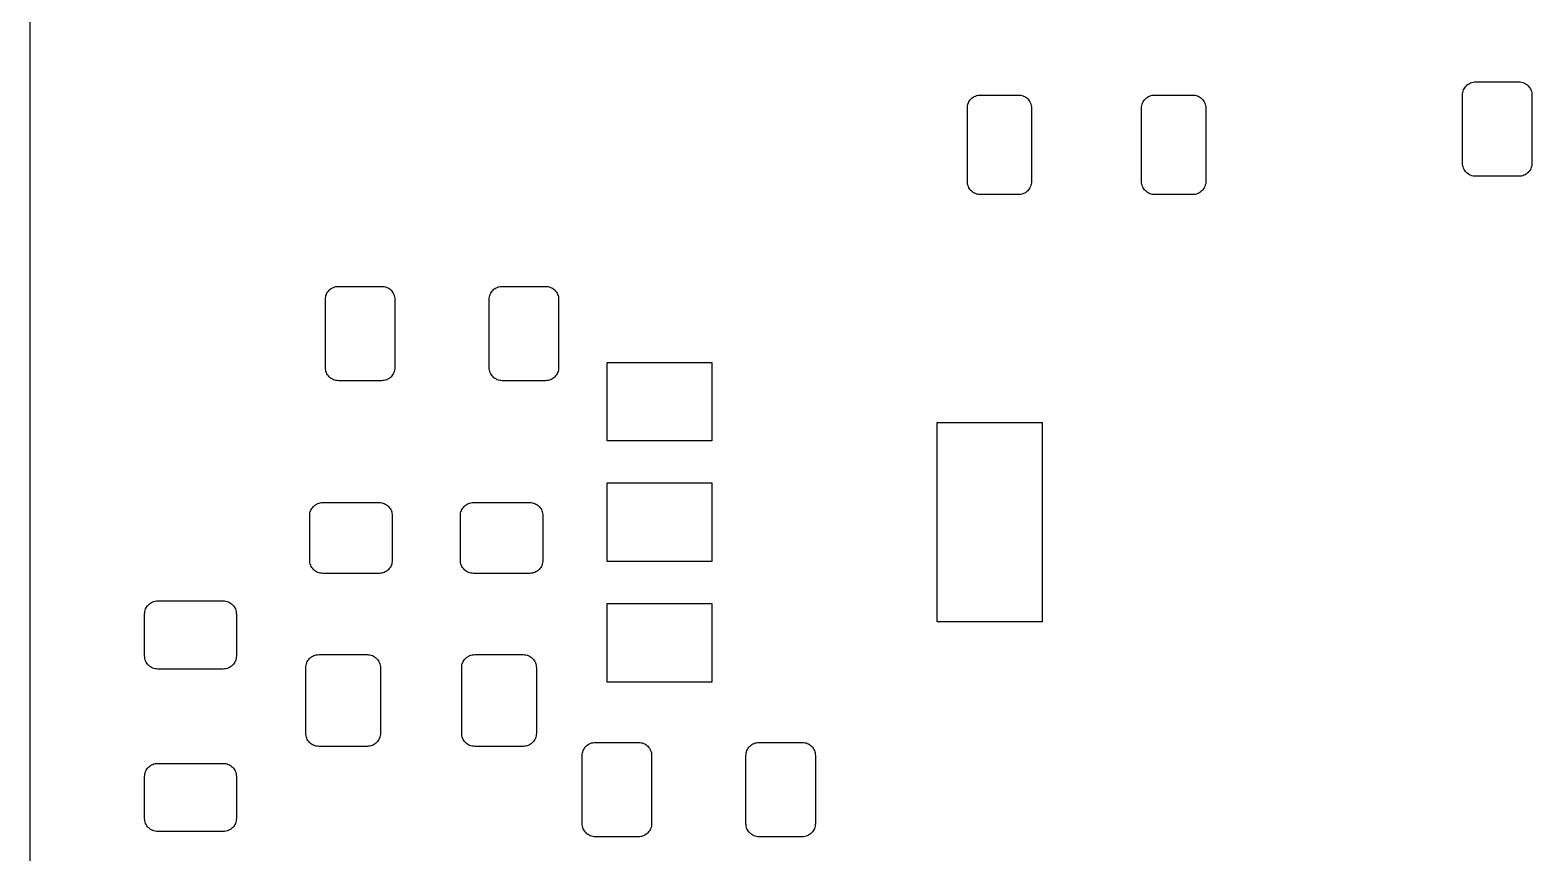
# Model space of a CAD drawing. Extents: x 0 to 61, y 0 to 68.6.
# Drawn here: x 0.02 to 28.69, y 15.18 to 30.87 of the extents above; entities that cross this region are included whole.
import ezdxf

# ---------------------------------------------------------------- set-up
doc = ezdxf.new("R2010")
doc.units = 0
doc.layers.add('Layer_1', color=7, linetype='CONTINUOUS')

msp = doc.modelspace()

# ---------------------------------------------------------------- linework, layer by layer
at = {"layer": 'Layer_1', "color": 7}
msp.add_line((0.02496, 3.125776), (0.02496, 65.505666), dxfattribs=at)
at = {"layer": 'Layer_1', "color": 1}
for p, q in [((27.418874, 29.793503), (27.435384, 29.811537)), ((27.435384, 29.811537), (27.453418, 29.828047)), ((27.453418, 29.828047), (27.47323, 29.842779)), ((27.47323, 29.842779), (27.494312, 29.855225)), ((27.494312, 29.855225), (27.51641, 29.865893)), ((27.51641, 29.865893), (27.539524, 29.874021)), ((27.539524, 29.874021), (27.5634, 29.880117)), ((27.5634, 29.880117), (27.58753, 29.883673)), ((27.58753, 29.883673), (27.612168, 29.884943)), ((27.612168, 29.884943), (28.43716, 29.884943)), ((28.43716, 29.884943), (28.461544, 29.883673)), ((28.461544, 29.883673), (28.485928, 29.880117)), ((28.485928, 29.880117), (28.509804, 29.874021)), ((28.509804, 29.874021), (28.532664, 29.865893)), ((28.532664, 29.865893), (28.555016, 29.855225)), ((28.555016, 29.855225), (28.576098, 29.842779)), ((28.576098, 29.842779), (28.595656, 29.828047)), ((28.595656, 29.828047), (28.613944, 29.811537)), ((28.613944, 29.811537), (28.630454, 29.793503)), ((17.941621, 29.502673), (17.954245, 29.523755)), ((17.954245, 29.523755), (17.96885, 29.543567)), ((17.96885, 29.543567), (17.985334, 29.561601)), ((17.985334, 29.561601), (18.003521, 29.578111)), ((18.003521, 29.578111), (18.023206, 29.592843)), ((18.023206, 29.592843), (18.044262, 29.605289)), ((18.044262, 29.605289), (18.066437, 29.615703)), ((18.066437, 29.615703), (18.089551, 29.624085)), ((18.089551, 29.624085), (18.113325, 29.629927)), ((18.113325, 29.629927), (18.137607, 29.633737)), ((18.137607, 29.633737), (18.162118, 29.634753)), ((18.162118, 29.634753), (18.887111, 29.634753)), ((18.887111, 29.634753), (18.911622, 29.633737)), ((18.911622, 29.633737), (18.935879, 29.629927)), ((18.935879, 29.629927), (18.959679, 29.624085)), ((18.959679, 29.624085), (18.982793, 29.615703)), ((18.982793, 29.615703), (19.004967, 29.605289)), ((19.004967, 29.605289), (19.025998, 29.592843)), ((19.025998, 29.592843), (19.045709, 29.578111)), ((19.045709, 29.578111), (19.063895, 29.561601)), ((19.063895, 29.561601), (19.080354, 29.543567)), ((19.080354, 29.543567), (19.094985, 29.523755)), ((19.094985, 29.523755), (19.107583, 29.502673)), ((21.266635, 29.502673), (21.279233, 29.523755)), ((21.279233, 29.523755), (21.293864, 29.543567)), ((21.293864, 29.543567), (21.310323, 29.561601)), ((21.310323, 29.561601), (21.328509, 29.578111)), ((21.328509, 29.578111), (21.34822, 29.592843)), ((21.34822, 29.592843), (21.369251, 29.605289)), ((21.369251, 29.605289), (21.391451, 29.615703)), ((21.391451, 29.615703), (21.414539, 29.624085)), ((21.414539, 29.624085), (21.438339, 29.629927)), ((21.438339, 29.629927), (21.462596, 29.633737)), ((21.462596, 29.633737), (21.487107, 29.634753)), ((21.487107, 29.634753), (22.212125, 29.634753)), ((22.212125, 29.634753), (22.236611, 29.633737)), ((22.236611, 29.633737), (22.260893, 29.629927)), ((22.260893, 29.629927), (22.284693, 29.624085)), ((22.284693, 29.624085), (22.307781, 29.615703)), ((22.307781, 29.615703), (22.329956, 29.605289)), ((22.329956, 29.605289), (22.351012, 29.592843)), ((22.351012, 29.592843), (22.370723, 29.578111)), ((22.370723, 29.578111), (22.388884, 29.561601)), ((22.388884, 29.561601), (22.405368, 29.543567)), ((22.405368, 29.543567), (22.419973, 29.523755)), ((22.419973, 29.523755), (22.432597, 29.502673)), ((27.362232, 29.634753), (27.363248, 29.659391)), ((27.362232, 28.33478), (27.362232, 29.634753)), ((27.363248, 29.659391), (27.366804, 29.683521)), ((27.366804, 29.683521), (27.3729, 29.707397)), ((27.3729, 29.707397), (27.381028, 29.730511)), ((27.381028, 29.730511), (27.391696, 29.752609)), ((27.391696, 29.752609), (27.404142, 29.773691)), ((27.404142, 29.773691), (27.418874, 29.793503)), ((28.630454, 29.793503), (28.644932, 29.773691)), ((28.644932, 29.773691), (28.657632, 29.752609)), ((28.657632, 29.752609), (28.668046, 29.730511)), ((28.668046, 29.730511), (28.676428, 29.707397)), ((28.676428, 29.707397), (28.68227, 29.683521)), ((28.68227, 29.683521), (28.685826, 29.659391)), ((28.685826, 29.659391), (28.687096, 29.634753)), ((28.687096, 29.634753), (28.687096, 28.33478)), ((17.912106, 29.384817), (17.913325, 29.409455)), ((17.912106, 27.984768), (17.912106, 29.384817)), ((17.913325, 29.409455), (17.916907, 29.433585)), ((17.916907, 29.433585), (17.922876, 29.457461)), ((17.922876, 29.457461), (17.931131, 29.480575)), ((17.931131, 29.480575), (17.941621, 29.502673)), ((19.107583, 29.502673), (19.118073, 29.480575)), ((19.118073, 29.480575), (19.126354, 29.457461)), ((19.126354, 29.457461), (19.132297, 29.433585)), ((19.132297, 29.433585), (19.135904, 29.409455)), ((19.135904, 29.409455), (19.137098, 29.384817)), ((19.137098, 29.384817), (19.137098, 27.984768)), ((21.23712, 29.384817), (21.238314, 29.409455)), ((21.23712, 27.984768), (21.23712, 29.384817)), ((21.238314, 29.409455), (21.241921, 29.433585)), ((21.241921, 29.433585), (21.247864, 29.457461)), ((21.247864, 29.457461), (21.256145, 29.480575)), ((21.256145, 29.480575), (21.266635, 29.502673)), ((22.432597, 29.502673), (22.443087, 29.480575)), ((22.443087, 29.480575), (22.451342, 29.457461)), ((22.451342, 29.457461), (22.457311, 29.433585)), ((22.457311, 29.433585), (22.460918, 29.409455)), ((22.460918, 29.409455), (22.462112, 29.384817)), ((22.462112, 29.384817), (22.462112, 27.984768)), ((27.363248, 28.310396), (27.362232, 28.33478)), ((27.366804, 28.286012), (27.363248, 28.310396)), ((27.3729, 28.26239), (27.366804, 28.286012)), ((27.381028, 28.239276), (27.3729, 28.26239)), ((27.391696, 28.216924), (27.381028, 28.239276)), ((27.404142, 28.195842), (27.391696, 28.216924)), ((27.418874, 28.176284), (27.404142, 28.195842)), ((27.435384, 28.157996), (27.418874, 28.176284)), ((27.453418, 28.141486), (27.435384, 28.157996)), ((27.47323, 28.127008), (27.453418, 28.141486)), ((27.494312, 28.114308), (27.47323, 28.127008)), ((27.51641, 28.103894), (27.494312, 28.114308)), ((27.539524, 28.095512), (27.51641, 28.103894)), ((27.5634, 28.08967), (27.539524, 28.095512)), ((27.58753, 28.086114), (27.5634, 28.08967)), ((28.485928, 28.08967), (28.461544, 28.086114)), ((28.509804, 28.095512), (28.485928, 28.08967)), ((28.532664, 28.103894), (28.509804, 28.095512)), ((28.555016, 28.114308), (28.532664, 28.103894)), ((28.576098, 28.127008), (28.555016, 28.114308)), ((28.595656, 28.141486), (28.576098, 28.127008)), ((28.613944, 28.157996), (28.595656, 28.141486)), ((28.630454, 28.176284), (28.613944, 28.157996)), ((28.644932, 28.195842), (28.630454, 28.176284)), ((28.657632, 28.216924), (28.644932, 28.195842)), ((28.668046, 28.239276), (28.657632, 28.216924)), ((28.676428, 28.26239), (28.668046, 28.239276)), ((28.68227, 28.286012), (28.676428, 28.26239)), ((28.685826, 28.310396), (28.68227, 28.286012)), ((28.687096, 28.33478), (28.685826, 28.310396)), ((17.913325, 27.960384), (17.912106, 27.984768)), ((17.916907, 27.936), (17.913325, 27.960384)), ((17.922876, 27.912378), (17.916907, 27.936)), ((17.931131, 27.889264), (17.922876, 27.912378)), ((17.941621, 27.866912), (17.931131, 27.889264)), ((17.954245, 27.84583), (17.941621, 27.866912)), ((17.96885, 27.826272), (17.954245, 27.84583)), ((17.985334, 27.807984), (17.96885, 27.826272)), ((18.003521, 27.791474), (17.985334, 27.807984)), ((19.063895, 27.807984), (19.045709, 27.791474)), ((19.080354, 27.826272), (19.063895, 27.807984)), ((19.094985, 27.84583), (19.080354, 27.826272)), ((19.107583, 27.866912), (19.094985, 27.84583)), ((19.118073, 27.889264), (19.107583, 27.866912)), ((19.126354, 27.912378), (19.118073, 27.889264)), ((19.132297, 27.936), (19.126354, 27.912378)), ((19.135904, 27.960384), (19.132297, 27.936)), ((19.137098, 27.984768), (19.135904, 27.960384)), ((21.238314, 27.960384), (21.23712, 27.984768)), ((21.241921, 27.936), (21.238314, 27.960384)), ((21.247864, 27.912378), (21.241921, 27.936)), ((21.256145, 27.889264), (21.247864, 27.912378)), ((21.266635, 27.866912), (21.256145, 27.889264)), ((21.279233, 27.84583), (21.266635, 27.866912)), ((21.293864, 27.826272), (21.279233, 27.84583)), ((21.310323, 27.807984), (21.293864, 27.826272)), ((21.328509, 27.791474), (21.310323, 27.807984)), ((22.388884, 27.807984), (22.370723, 27.791474)), ((22.405368, 27.826272), (22.388884, 27.807984)), ((22.419973, 27.84583), (22.405368, 27.826272)), ((22.432597, 27.866912), (22.419973, 27.84583)), ((22.443087, 27.889264), (22.432597, 27.866912)), ((22.451342, 27.912378), (22.443087, 27.889264)), ((22.457311, 27.936), (22.451342, 27.912378)), ((22.460918, 27.960384), (22.457311, 27.936)), ((22.462112, 27.984768), (22.460918, 27.960384)), ((27.612168, 28.084844), (27.58753, 28.086114)), ((28.43716, 28.084844), (27.612168, 28.084844)), ((28.461544, 28.086114), (28.43716, 28.084844)), ((18.023206, 27.776996), (18.003521, 27.791474)), ((18.044262, 27.764296), (18.023206, 27.776996)), ((18.066437, 27.753882), (18.044262, 27.764296)), ((18.089551, 27.7455), (18.066437, 27.753882)), ((18.113325, 27.739658), (18.089551, 27.7455)), ((18.137607, 27.736102), (18.113325, 27.739658)), ((18.162118, 27.734832), (18.137607, 27.736102)), ((18.887111, 27.734832), (18.162118, 27.734832)), ((18.911622, 27.736102), (18.887111, 27.734832)), ((18.935879, 27.739658), (18.911622, 27.736102)), ((18.959679, 27.7455), (18.935879, 27.739658)), ((18.982793, 27.753882), (18.959679, 27.7455)), ((19.004967, 27.764296), (18.982793, 27.753882)), ((19.025998, 27.776996), (19.004967, 27.764296)), ((19.045709, 27.791474), (19.025998, 27.776996)), ((21.34822, 27.776996), (21.328509, 27.791474)), ((21.369251, 27.764296), (21.34822, 27.776996)), ((21.391451, 27.753882), (21.369251, 27.764296)), ((21.414539, 27.7455), (21.391451, 27.753882)), ((21.438339, 27.739658), (21.414539, 27.7455)), ((21.462596, 27.736102), (21.438339, 27.739658)), ((21.487107, 27.734832), (21.462596, 27.736102)), ((22.212125, 27.734832), (21.487107, 27.734832)), ((22.236611, 27.736102), (22.212125, 27.734832)), ((22.260893, 27.739658), (22.236611, 27.736102)), ((22.284693, 27.7455), (22.260893, 27.739658)), ((22.307781, 27.753882), (22.284693, 27.7455)), ((22.329956, 27.764296), (22.307781, 27.753882)), ((22.351012, 27.776996), (22.329956, 27.764296)), ((22.370723, 27.791474), (22.351012, 27.776996)), ((5.666912, 25.783603), (5.672881, 25.807479)), ((5.672881, 25.807479), (5.681136, 25.830593)), ((5.681136, 25.830593), (5.691627, 25.852691)), ((5.691627, 25.852691), (5.704225, 25.873773)), ((5.704225, 25.873773), (5.718855, 25.893331)), ((5.718855, 25.893331), (5.735315, 25.911619)), ((5.735315, 25.911619), (5.753501, 25.928129)), ((5.753501, 25.928129), (5.773211, 25.942607)), ((5.773211, 25.942607), (5.794243, 25.955307)), ((5.794243, 25.955307), (5.816442, 25.965721)), ((5.816442, 25.965721), (5.839531, 25.974103)), ((5.839531, 25.974103), (5.863331, 25.979945)), ((5.863331, 25.979945), (5.887588, 25.983755)), ((5.887588, 25.983755), (5.912099, 25.984771)), ((5.912099, 25.984771), (6.737117, 25.984771)), ((6.737117, 25.984771), (6.761602, 25.983755)), ((6.761602, 25.983755), (6.785885, 25.979945)), ((6.785885, 25.979945), (6.809684, 25.974103)), ((6.809684, 25.974103), (6.832773, 25.965721)), ((6.832773, 25.965721), (6.854947, 25.955307)), ((6.854947, 25.955307), (6.876004, 25.942607)), ((6.876004, 25.942607), (6.895714, 25.928129)), ((6.895714, 25.928129), (6.913875, 25.911619)), ((6.913875, 25.911619), (6.93036, 25.893331)), ((6.93036, 25.893331), (6.944965, 25.873773)), ((6.944965, 25.873773), (6.957589, 25.852691)), ((6.957589, 25.852691), (6.968079, 25.830593)), ((6.968079, 25.830593), (6.976334, 25.807479)), ((6.976334, 25.807479), (6.982303, 25.783603)), ((8.791901, 25.783603), (8.79787, 25.807479)), ((8.79787, 25.807479), (8.806125, 25.830593)), ((8.806125, 25.830593), (8.816616, 25.852691)), ((8.816616, 25.852691), (8.829239, 25.873773)), ((8.829239, 25.873773), (8.843844, 25.893331)), ((8.843844, 25.893331), (8.860329, 25.911619)), ((8.860329, 25.911619), (8.878515, 25.928129)), ((8.878515, 25.928129), (8.8982, 25.942607)), ((8.8982, 25.942607), (8.919257, 25.955307)), ((8.919257, 25.955307), (8.941431, 25.965721)), ((8.941431, 25.965721), (8.96452, 25.974103)), ((8.96452, 25.974103), (8.98832, 25.979945)), ((8.98832, 25.979945), (9.012602, 25.983755)), ((9.012602, 25.983755), (9.037113, 25.984771)), ((9.037113, 25.984771), (9.862105, 25.984771)), ((9.862105, 25.984771), (9.886616, 25.983755)), ((9.886616, 25.983755), (9.910874, 25.979945)), ((9.910874, 25.979945), (9.934673, 25.974103)), ((9.934673, 25.974103), (9.957787, 25.965721)), ((9.957787, 25.965721), (9.979962, 25.955307)), ((9.979962, 25.955307), (10.000993, 25.942607)), ((10.000993, 25.942607), (10.020703, 25.928129)), ((10.020703, 25.928129), (10.03889, 25.911619)), ((10.03889, 25.911619), (10.055349, 25.893331)), ((10.055349, 25.893331), (10.069979, 25.873773)), ((10.069979, 25.873773), (10.082578, 25.852691)), ((10.082578, 25.852691), (10.093068, 25.830593)), ((10.093068, 25.830593), (10.101348, 25.807479)), ((10.101348, 25.807479), (10.107292, 25.783603)), ((5.662112, 25.734835), (5.663306, 25.759473)), ((5.662112, 24.434862), (5.662112, 25.734835)), ((5.663306, 25.759473), (5.666912, 25.783603)), ((6.982303, 25.783603), (6.98591, 25.759473)), ((6.98591, 25.759473), (6.987103, 25.734835)), ((6.987103, 25.734835), (6.987103, 24.434862)), ((8.787101, 25.734835), (8.78832, 25.759473)), ((8.787101, 24.434862), (8.787101, 25.734835)), ((8.78832, 25.759473), (8.791901, 25.783603)), ((10.107292, 25.783603), (10.110899, 25.759473)), ((10.110899, 25.759473), (10.112118, 25.734835)), ((10.112118, 25.734835), (10.112118, 24.434862)), ((5.663306, 24.410224), (5.662112, 24.434862)), ((5.666912, 24.386094), (5.663306, 24.410224)), ((5.672881, 24.362218), (5.666912, 24.386094)), ((6.982303, 24.386094), (6.976334, 24.362218)), ((6.98591, 24.410224), (6.982303, 24.386094)), ((6.987103, 24.434862), (6.98591, 24.410224)), ((8.78832, 24.410224), (8.787101, 24.434862)), ((8.791901, 24.386094), (8.78832, 24.410224)), ((8.79787, 24.362218), (8.791901, 24.386094)), ((10.107292, 24.386094), (10.101348, 24.362218)), ((10.110899, 24.410224), (10.107292, 24.386094)), ((10.112118, 24.434862), (10.110899, 24.410224)), ((11.03711, 23.034813), (11.03711, 24.534938)), ((11.03711, 24.534938), (13.037107, 24.534938)), ((13.037107, 24.534938), (13.037107, 23.034813)), ((5.681136, 24.339104), (5.672881, 24.362218)), ((5.691627, 24.317006), (5.681136, 24.339104)), ((5.704225, 24.295924), (5.691627, 24.317006)), ((5.718855, 24.276366), (5.704225, 24.295924)), ((5.735315, 24.258078), (5.718855, 24.276366)), ((5.753501, 24.241568), (5.735315, 24.258078)), ((5.773211, 24.22709), (5.753501, 24.241568)), ((5.794243, 24.21439), (5.773211, 24.22709)), ((5.816442, 24.203976), (5.794243, 24.21439)), ((5.839531, 24.195594), (5.816442, 24.203976)), ((5.863331, 24.189752), (5.839531, 24.195594)), ((5.887588, 24.185942), (5.863331, 24.189752)), ((5.912099, 24.184926), (5.887588, 24.185942)), ((6.737117, 24.184926), (5.912099, 24.184926)), ((6.761602, 24.185942), (6.737117, 24.184926)), ((6.785885, 24.189752), (6.761602, 24.185942)), ((6.809684, 24.195594), (6.785885, 24.189752)), ((6.832773, 24.203976), (6.809684, 24.195594)), ((6.854947, 24.21439), (6.832773, 24.203976)), ((6.876004, 24.22709), (6.854947, 24.21439)), ((6.895714, 24.241568), (6.876004, 24.22709)), ((6.913875, 24.258078), (6.895714, 24.241568)), ((6.93036, 24.276366), (6.913875, 24.258078)), ((6.944965, 24.295924), (6.93036, 24.276366)), ((6.957589, 24.317006), (6.944965, 24.295924)), ((6.968079, 24.339104), (6.957589, 24.317006)), ((6.976334, 24.362218), (6.968079, 24.339104)), ((8.806125, 24.339104), (8.79787, 24.362218)), ((8.816616, 24.317006), (8.806125, 24.339104)), ((8.829239, 24.295924), (8.816616, 24.317006)), ((8.843844, 24.276366), (8.829239, 24.295924)), ((8.860329, 24.258078), (8.843844, 24.276366)), ((8.878515, 24.241568), (8.860329, 24.258078)), ((8.8982, 24.22709), (8.878515, 24.241568)), ((8.919257, 24.21439), (8.8982, 24.22709)), ((8.941431, 24.203976), (8.919257, 24.21439)), ((8.96452, 24.195594), (8.941431, 24.203976)), ((8.98832, 24.189752), (8.96452, 24.195594)), ((9.012602, 24.185942), (8.98832, 24.189752)), ((9.037113, 24.184926), (9.012602, 24.185942)), ((9.862105, 24.184926), (9.037113, 24.184926)), ((9.886616, 24.185942), (9.862105, 24.184926)), ((9.910874, 24.189752), (9.886616, 24.185942)), ((9.934673, 24.195594), (9.910874, 24.189752)), ((9.957787, 24.203976), (9.934673, 24.195594)), ((9.979962, 24.21439), (9.957787, 24.203976)), ((10.000993, 24.22709), (9.979962, 24.21439)), ((10.020703, 24.241568), (10.000993, 24.22709)), ((10.03889, 24.258078), (10.020703, 24.241568)), ((10.055349, 24.276366), (10.03889, 24.258078)), ((10.069979, 24.295924), (10.055349, 24.276366)), ((10.082578, 24.317006), (10.069979, 24.295924)), ((10.093068, 24.339104), (10.082578, 24.317006)), ((10.101348, 24.362218), (10.093068, 24.339104)), ((17.337101, 19.58473), (17.337101, 23.384826)), ((17.337101, 23.384826), (19.337123, 23.384826)), ((19.337123, 23.384826), (19.337123, 19.58473)), ((13.037107, 23.034813), (11.03711, 23.034813)), ((11.03711, 20.734842), (11.03711, 22.234967)), ((11.03711, 22.234967), (13.037107, 22.234967)), ((13.037107, 22.234967), (13.037107, 20.734842)), ((5.418856, 21.768369), (5.435315, 21.786657)), ((5.435315, 21.786657), (5.453502, 21.803167)), ((5.453502, 21.803167), (5.473212, 21.817645)), ((5.473212, 21.817645), (5.494243, 21.830345)), ((5.494243, 21.830345), (5.516443, 21.840759)), ((5.516443, 21.840759), (5.539531, 21.849141)), ((5.539531, 21.849141), (5.563331, 21.854983)), ((5.563331, 21.854983), (5.587588, 21.858539)), ((5.587588, 21.858539), (5.612099, 21.859809)), ((5.612099, 21.859809), (6.687104, 21.859809)), ((6.687104, 21.859809), (6.711615, 21.858539)), ((6.711615, 21.858539), (6.735872, 21.854983)), ((6.735872, 21.854983), (6.759672, 21.849141)), ((6.759672, 21.849141), (6.782786, 21.840759)), ((6.782786, 21.840759), (6.80496, 21.830345)), ((6.80496, 21.830345), (6.825991, 21.817645)), ((6.825991, 21.817645), (6.845702, 21.803167)), ((6.845702, 21.803167), (6.863888, 21.786657)), ((6.863888, 21.786657), (6.880347, 21.768369)), ((8.293858, 21.768369), (8.310317, 21.786657)), ((8.310317, 21.786657), (8.328504, 21.803167)), ((8.328504, 21.803167), (8.348214, 21.817645)), ((8.348214, 21.817645), (8.369245, 21.830345)), ((8.369245, 21.830345), (8.391445, 21.840759)), ((8.391445, 21.840759), (8.414533, 21.849141)), ((8.414533, 21.849141), (8.438333, 21.854983)), ((8.438333, 21.854983), (8.46259, 21.858539)), ((8.46259, 21.858539), (8.487101, 21.859809)), ((8.487101, 21.859809), (9.562106, 21.859809)), ((9.562106, 21.859809), (9.586617, 21.858539)), ((9.586617, 21.858539), (9.610874, 21.854983)), ((9.610874, 21.854983), (9.634674, 21.849141)), ((9.634674, 21.849141), (9.657788, 21.840759)), ((9.657788, 21.840759), (9.679962, 21.830345)), ((9.679962, 21.830345), (9.700993, 21.817645)), ((9.700993, 21.817645), (9.720704, 21.803167)), ((9.720704, 21.803167), (9.73889, 21.786657)), ((9.73889, 21.786657), (9.755349, 21.768369)), ((5.362112, 21.609873), (5.363306, 21.634257)), ((5.362112, 20.759734), (5.362112, 21.609873)), ((5.363306, 21.634257), (5.366913, 21.658641)), ((5.366913, 21.658641), (5.372856, 21.682517)), ((5.372856, 21.682517), (5.381137, 21.705631)), ((5.381137, 21.705631), (5.391627, 21.727729)), ((5.391627, 21.727729), (5.404225, 21.748811)), ((5.404225, 21.748811), (5.418856, 21.768369)), ((6.880347, 21.768369), (6.894978, 21.748811)), ((6.894978, 21.748811), (6.907576, 21.727729)), ((6.907576, 21.727729), (6.918066, 21.705631)), ((6.918066, 21.705631), (6.926347, 21.682517)), ((6.926347, 21.682517), (6.93229, 21.658641)), ((6.93229, 21.658641), (6.935897, 21.634257)), ((6.935897, 21.634257), (6.937116, 21.609873)), ((6.937116, 21.609873), (6.937116, 20.759734)), ((8.237114, 21.609873), (8.238308, 21.634257)), ((8.237114, 20.759734), (8.237114, 21.609873)), ((8.238308, 21.634257), (8.241915, 21.658641)), ((8.241915, 21.658641), (8.247858, 21.682517)), ((8.247858, 21.682517), (8.256139, 21.705631)), ((8.256139, 21.705631), (8.266629, 21.727729)), ((8.266629, 21.727729), (8.279228, 21.748811)), ((8.279228, 21.748811), (8.293858, 21.768369)), ((9.755349, 21.768369), (9.76998, 21.748811)), ((9.76998, 21.748811), (9.782578, 21.727729)), ((9.782578, 21.727729), (9.793068, 21.705631)), ((9.793068, 21.705631), (9.801349, 21.682517)), ((9.801349, 21.682517), (9.807292, 21.658641)), ((9.807292, 21.658641), (9.810899, 21.634257)), ((9.810899, 21.634257), (9.812118, 21.609873)), ((9.812118, 21.609873), (9.812118, 20.759734)), ((5.363306, 20.73535), (5.362112, 20.759734)), ((5.366913, 20.710966), (5.363306, 20.73535)), ((5.372856, 20.687344), (5.366913, 20.710966)), ((5.381137, 20.66423), (5.372856, 20.687344)), ((5.391627, 20.641878), (5.381137, 20.66423)), ((5.404225, 20.62105), (5.391627, 20.641878)), ((6.907576, 20.641878), (6.894978, 20.62105)), ((6.918066, 20.66423), (6.907576, 20.641878)), ((6.926347, 20.687344), (6.918066, 20.66423)), ((6.93229, 20.710966), (6.926347, 20.687344)), ((6.935897, 20.73535), (6.93229, 20.710966)), ((6.937116, 20.759734), (6.935897, 20.73535)), ((8.238308, 20.73535), (8.237114, 20.759734)), ((8.241915, 20.710966), (8.238308, 20.73535)), ((8.247858, 20.687344), (8.241915, 20.710966)), ((8.256139, 20.66423), (8.247858, 20.687344)), ((8.266629, 20.641878), (8.256139, 20.66423)), ((8.279228, 20.62105), (8.266629, 20.641878)), ((9.782578, 20.641878), (9.76998, 20.62105)), ((9.793068, 20.66423), (9.782578, 20.641878)), ((9.801349, 20.687344), (9.793068, 20.66423)), ((9.807292, 20.710966), (9.801349, 20.687344)), ((9.810899, 20.73535), (9.807292, 20.710966)), ((9.812118, 20.759734), (9.810899, 20.73535)), ((13.037107, 20.734842), (11.03711, 20.734842)), ((5.418856, 20.601238), (5.404225, 20.62105)), ((5.435315, 20.58295), (5.418856, 20.601238)), ((5.453502, 20.566694), (5.435315, 20.58295)), ((5.473212, 20.551962), (5.453502, 20.566694)), ((5.494243, 20.539262), (5.473212, 20.551962)), ((5.516443, 20.528848), (5.494243, 20.539262)), ((5.539531, 20.52072), (5.516443, 20.528848)), ((5.563331, 20.514624), (5.539531, 20.52072)), ((5.587588, 20.511068), (5.563331, 20.514624)), ((5.612099, 20.509798), (5.587588, 20.511068)), ((6.687104, 20.509798), (5.612099, 20.509798)), ((6.711615, 20.511068), (6.687104, 20.509798)), ((6.735872, 20.514624), (6.711615, 20.511068)), ((6.759672, 20.52072), (6.735872, 20.514624)), ((6.782786, 20.528848), (6.759672, 20.52072)), ((6.80496, 20.539262), (6.782786, 20.528848)), ((6.825991, 20.551962), (6.80496, 20.539262)), ((6.845702, 20.566694), (6.825991, 20.551962)), ((6.863888, 20.58295), (6.845702, 20.566694)), ((6.880347, 20.601238), (6.863888, 20.58295)), ((6.894978, 20.62105), (6.880347, 20.601238)), ((8.293858, 20.601238), (8.279228, 20.62105)), ((8.310317, 20.58295), (8.293858, 20.601238)), ((8.328504, 20.566694), (8.310317, 20.58295)), ((8.348214, 20.551962), (8.328504, 20.566694)), ((8.369245, 20.539262), (8.348214, 20.551962)), ((8.391445, 20.528848), (8.369245, 20.539262)), ((8.414533, 20.52072), (8.391445, 20.528848)), ((8.438333, 20.514624), (8.414533, 20.52072)), ((8.46259, 20.511068), (8.438333, 20.514624)), ((8.487101, 20.509798), (8.46259, 20.511068)), ((9.562106, 20.509798), (8.487101, 20.509798)), ((9.586617, 20.511068), (9.562106, 20.509798)), ((9.610874, 20.514624), (9.586617, 20.511068)), ((9.634674, 20.52072), (9.610874, 20.514624)), ((9.657788, 20.528848), (9.634674, 20.52072)), ((9.679962, 20.539262), (9.657788, 20.528848)), ((9.700993, 20.551962), (9.679962, 20.539262)), ((9.720704, 20.566694), (9.700993, 20.551962)), ((9.73889, 20.58295), (9.720704, 20.566694)), ((9.755349, 20.601238), (9.73889, 20.58295)), ((9.76998, 20.62105), (9.755349, 20.601238)), ((2.213306, 19.759228), (2.216905, 19.783612)), ((2.216905, 19.783612), (2.222866, 19.807488)), ((2.222866, 19.807488), (2.231131, 19.830602)), ((2.231131, 19.830602), (2.241622, 19.8527)), ((2.241622, 19.8527), (2.254235, 19.873782)), ((2.254235, 19.873782), (2.268848, 19.89334)), ((2.268848, 19.89334), (2.285325, 19.911628)), ((2.285325, 19.911628), (2.303504, 19.928138)), ((2.303504, 19.928138), (2.323209, 19.942616)), ((2.323209, 19.942616), (2.344253, 19.955316)), ((2.344253, 19.955316), (2.366432, 19.96573)), ((2.366432, 19.96573), (2.389531, 19.974112)), ((2.389531, 19.974112), (2.413328, 19.979954)), ((2.413328, 19.979954), (2.437598, 19.983764)), ((2.437598, 19.983764), (2.462101, 19.98478)), ((2.462101, 19.98478), (3.712102, 19.98478)), ((3.712102, 19.98478), (3.736613, 19.983764)), ((3.736613, 19.983764), (3.76087, 19.979954)), ((3.76087, 19.979954), (3.78467, 19.974112)), ((3.78467, 19.974112), (3.807784, 19.96573)), ((3.807784, 19.96573), (3.829958, 19.955316)), ((3.829958, 19.955316), (3.850989, 19.942616)), ((3.850989, 19.942616), (3.8707, 19.928138)), ((3.8707, 19.928138), (3.888886, 19.911628)), ((3.888886, 19.911628), (3.905345, 19.89334)), ((3.905345, 19.89334), (3.919976, 19.873782)), ((3.919976, 19.873782), (3.932574, 19.8527)), ((3.932574, 19.8527), (3.943064, 19.830602)), ((3.943064, 19.830602), (3.951345, 19.807488)), ((3.951345, 19.807488), (3.957288, 19.783612)), ((3.957288, 19.783612), (3.960895, 19.759228)), ((11.03711, 18.434871), (11.03711, 19.934742)), ((11.03711, 19.934742), (13.037107, 19.934742)), ((13.037107, 19.934742), (13.037107, 18.434871)), ((2.212102, 19.734844), (2.213306, 19.759228)), ((2.212102, 18.934743), (2.212102, 19.734844)), ((3.960895, 19.759228), (3.962114, 19.734844)), ((3.962114, 19.734844), (3.962114, 18.934743)), ((19.337123, 19.58473), (17.337101, 19.58473)), ((2.213306, 18.910359), (2.212102, 18.934743)), ((3.962114, 18.934743), (3.960895, 18.910359)), ((5.378495, 18.902993), (5.398206, 18.917725)), ((5.398206, 18.917725), (5.419262, 18.930425)), ((5.419262, 18.930425), (5.441436, 18.940839)), ((5.441436, 18.940839), (5.464525, 18.948967)), ((5.464525, 18.948967), (5.488325, 18.955063)), ((5.488325, 18.955063), (5.512607, 18.958619)), ((5.512607, 18.958619), (5.537093, 18.959889)), ((5.537093, 18.959889), (6.462111, 18.959889)), ((6.462111, 18.959889), (6.486596, 18.958619)), ((6.486596, 18.958619), (6.510879, 18.955063)), ((6.510879, 18.955063), (6.534678, 18.948967)), ((6.534678, 18.948967), (6.557767, 18.940839)), ((6.557767, 18.940839), (6.579941, 18.930425)), ((6.579941, 18.930425), (6.600998, 18.917725)), ((6.600998, 18.917725), (6.620708, 18.902993)), ((8.353497, 18.902993), (8.373208, 18.917725)), ((8.373208, 18.917725), (8.394264, 18.930425)), ((8.394264, 18.930425), (8.416438, 18.940839)), ((8.416438, 18.940839), (8.439527, 18.948967)), ((8.439527, 18.948967), (8.463327, 18.955063)), ((8.463327, 18.955063), (8.487609, 18.958619)), ((8.487609, 18.958619), (8.512095, 18.959889)), ((8.512095, 18.959889), (9.437112, 18.959889)), ((9.437112, 18.959889), (9.461598, 18.958619)), ((9.461598, 18.958619), (9.48588, 18.955063)), ((9.48588, 18.955063), (9.50968, 18.948967)), ((9.50968, 18.948967), (9.532769, 18.940839)), ((9.532769, 18.940839), (9.554943, 18.930425)), ((9.554943, 18.930425), (9.576, 18.917725)), ((9.576, 18.917725), (9.59571, 18.902993)), ((2.216905, 18.885975), (2.213306, 18.910359)), ((2.222866, 18.862353), (2.216905, 18.885975)), ((2.231131, 18.839239), (2.222866, 18.862353)), ((2.241622, 18.816887), (2.231131, 18.839239)), ((2.254235, 18.796059), (2.241622, 18.816887)), ((2.268848, 18.776247), (2.254235, 18.796059)), ((2.285325, 18.757959), (2.268848, 18.776247)), ((2.303504, 18.741703), (2.285325, 18.757959)), ((2.323209, 18.726971), (2.303504, 18.741703)), ((2.344253, 18.714271), (2.323209, 18.726971)), ((2.366432, 18.703857), (2.344253, 18.714271)), ((2.389531, 18.695729), (2.366432, 18.703857)), ((2.413328, 18.689633), (2.389531, 18.695729)), ((2.437598, 18.686077), (2.413328, 18.689633)), ((2.462101, 18.684807), (2.437598, 18.686077)), ((3.712102, 18.684807), (2.462101, 18.684807)), ((3.736613, 18.686077), (3.712102, 18.684807)), ((3.76087, 18.689633), (3.736613, 18.686077)), ((3.78467, 18.695729), (3.76087, 18.689633)), ((3.807784, 18.703857), (3.78467, 18.695729)), ((3.829958, 18.714271), (3.807784, 18.703857)), ((3.850989, 18.726971), (3.829958, 18.714271)), ((3.8707, 18.741703), (3.850989, 18.726971)), ((3.888886, 18.757959), (3.8707, 18.741703)), ((3.905345, 18.776247), (3.888886, 18.757959)), ((3.919976, 18.796059), (3.905345, 18.776247)), ((3.932574, 18.816887), (3.919976, 18.796059)), ((3.943064, 18.839239), (3.932574, 18.816887)), ((3.951345, 18.862353), (3.943064, 18.839239)), ((3.957288, 18.885975), (3.951345, 18.862353)), ((3.960895, 18.910359), (3.957288, 18.885975)), ((5.287106, 18.709953), (5.2883, 18.734337)), ((5.287106, 17.459765), (5.287106, 18.709953)), ((5.2883, 18.734337), (5.291907, 18.758721)), ((5.291907, 18.758721), (5.297876, 18.782343)), ((5.297876, 18.782343), (5.306131, 18.805457)), ((5.306131, 18.805457), (5.316621, 18.827809)), ((5.316621, 18.827809), (5.329245, 18.848637)), ((5.329245, 18.848637), (5.34385, 18.868449)), ((5.34385, 18.868449), (5.360334, 18.886737)), ((5.360334, 18.886737), (5.378495, 18.902993)), ((6.620708, 18.902993), (6.638869, 18.886737)), ((6.638869, 18.886737), (6.655354, 18.868449)), ((6.655354, 18.868449), (6.669959, 18.848637)), ((6.669959, 18.848637), (6.682583, 18.827809)), ((6.682583, 18.827809), (6.693073, 18.805457)), ((6.693073, 18.805457), (6.701328, 18.782343)), ((6.701328, 18.782343), (6.707297, 18.758721)), ((6.707297, 18.758721), (6.710904, 18.734337)), ((6.710904, 18.734337), (6.712098, 18.709953)), ((6.712098, 18.709953), (6.712098, 17.459765)), ((8.262108, 18.709953), (8.263302, 18.734337)), ((8.262108, 17.459765), (8.262108, 18.709953)), ((8.263302, 18.734337), (8.266908, 18.758721)), ((8.266908, 18.758721), (8.272877, 18.782343)), ((8.272877, 18.782343), (8.281133, 18.805457)), ((8.281133, 18.805457), (8.291623, 18.827809)), ((8.291623, 18.827809), (8.304247, 18.848637)), ((8.304247, 18.848637), (8.318852, 18.868449)), ((8.318852, 18.868449), (8.335336, 18.886737)), ((8.335336, 18.886737), (8.353497, 18.902993)), ((9.59571, 18.902993), (9.613871, 18.886737)), ((9.613871, 18.886737), (9.630356, 18.868449)), ((9.630356, 18.868449), (9.644961, 18.848637)), ((9.644961, 18.848637), (9.657585, 18.827809)), ((9.657585, 18.827809), (9.668075, 18.805457)), ((9.668075, 18.805457), (9.67633, 18.782343)), ((9.67633, 18.782343), (9.682299, 18.758721)), ((9.682299, 18.758721), (9.685906, 18.734337)), ((9.685906, 18.734337), (9.687099, 18.709953)), ((9.687099, 18.709953), (9.687099, 17.459765)), ((13.037107, 18.434871), (11.03711, 18.434871)), ((5.2883, 17.435381), (5.287106, 17.459765)), ((5.291907, 17.410997), (5.2883, 17.435381)), ((5.297876, 17.387375), (5.291907, 17.410997)), ((5.306131, 17.364261), (5.297876, 17.387375)), ((5.316621, 17.341909), (5.306131, 17.364261)), ((5.329245, 17.320827), (5.316621, 17.341909)), ((5.34385, 17.301269), (5.329245, 17.320827)), ((5.360334, 17.282981), (5.34385, 17.301269)), ((5.378495, 17.266471), (5.360334, 17.282981)), ((5.398206, 17.251993), (5.378495, 17.266471)), ((5.419262, 17.239293), (5.398206, 17.251993)), ((5.441436, 17.228879), (5.419262, 17.239293)), ((5.464525, 17.220497), (5.441436, 17.228879)), ((5.488325, 17.214655), (5.464525, 17.220497)), ((5.512607, 17.211099), (5.488325, 17.214655)), ((5.537093, 17.209829), (5.512607, 17.211099)), ((6.462111, 17.209829), (5.537093, 17.209829)), ((6.486596, 17.211099), (6.462111, 17.209829)), ((6.510879, 17.214655), (6.486596, 17.211099)), ((6.534678, 17.220497), (6.510879, 17.214655)), ((6.557767, 17.228879), (6.534678, 17.220497)), ((6.579941, 17.239293), (6.557767, 17.228879)), ((6.600998, 17.251993), (6.579941, 17.239293)), ((6.620708, 17.266471), (6.600998, 17.251993)), ((6.638869, 17.282981), (6.620708, 17.266471)), ((6.655354, 17.301269), (6.638869, 17.282981)), ((6.669959, 17.320827), (6.655354, 17.301269)), ((6.682583, 17.341909), (6.669959, 17.320827)), ((6.693073, 17.364261), (6.682583, 17.341909)), ((6.701328, 17.387375), (6.693073, 17.364261)), ((6.707297, 17.410997), (6.701328, 17.387375)), ((6.710904, 17.435381), (6.707297, 17.410997)), ((6.712098, 17.459765), (6.710904, 17.435381)), ((8.263302, 17.435381), (8.262108, 17.459765)), ((8.266908, 17.410997), (8.263302, 17.435381)), ((8.272877, 17.387375), (8.266908, 17.410997)), ((8.281133, 17.364261), (8.272877, 17.387375)), ((8.291623, 17.341909), (8.281133, 17.364261)), ((8.304247, 17.320827), (8.291623, 17.341909)), ((8.318852, 17.301269), (8.304247, 17.320827)), ((8.335336, 17.282981), (8.318852, 17.301269)), ((8.353497, 17.266471), (8.335336, 17.282981)), ((8.373208, 17.251993), (8.353497, 17.266471)), ((8.394264, 17.239293), (8.373208, 17.251993)), ((8.416438, 17.228879), (8.394264, 17.239293)), ((8.439527, 17.220497), (8.416438, 17.228879)), ((8.463327, 17.214655), (8.439527, 17.220497)), ((8.487609, 17.211099), (8.463327, 17.214655)), ((8.512095, 17.209829), (8.487609, 17.211099)), ((9.437112, 17.209829), (8.512095, 17.209829)), ((9.461598, 17.211099), (9.437112, 17.209829)), ((9.48588, 17.214655), (9.461598, 17.211099)), ((9.50968, 17.220497), (9.48588, 17.214655)), ((9.532769, 17.228879), (9.50968, 17.220497)), ((9.554943, 17.239293), (9.532769, 17.228879)), ((9.576, 17.251993), (9.554943, 17.239293)), ((9.59571, 17.266471), (9.576, 17.251993)), ((9.613871, 17.282981), (9.59571, 17.266471)), ((9.630356, 17.301269), (9.613871, 17.282981)), ((9.644961, 17.320827), (9.630356, 17.301269)), ((9.657585, 17.341909), (9.644961, 17.320827)), ((9.668075, 17.364261), (9.657585, 17.341909)), ((9.67633, 17.387375), (9.668075, 17.364261)), ((9.682299, 17.410997), (9.67633, 17.387375)), ((9.685906, 17.435381), (9.682299, 17.410997)), ((9.687099, 17.459765), (9.685906, 17.435381)), ((10.618848, 17.193319), (10.635333, 17.211607)), ((10.635333, 17.211607), (10.653519, 17.228117)), ((10.653519, 17.228117), (10.673204, 17.242595)), ((10.673204, 17.242595), (10.694261, 17.255295)), ((10.694261, 17.255295), (10.716435, 17.265709)), ((10.716435, 17.265709), (10.739524, 17.274091)), ((10.739524, 17.274091), (10.763323, 17.279933)), ((10.763323, 17.279933), (10.787606, 17.283743)), ((10.787606, 17.283743), (10.812117, 17.284759)), ((10.812117, 17.284759), (11.637109, 17.284759)), ((11.637109, 17.284759), (11.66162, 17.283743)), ((11.66162, 17.283743), (11.685877, 17.279933)), ((11.685877, 17.279933), (11.709677, 17.274091)), ((11.709677, 17.274091), (11.732791, 17.265709)), ((11.732791, 17.265709), (11.754965, 17.255295)), ((11.754965, 17.255295), (11.775996, 17.242595)), ((11.775996, 17.242595), (11.795707, 17.228117)), ((11.795707, 17.228117), (11.813893, 17.211607)), ((11.813893, 17.211607), (11.830352, 17.193319)), ((13.743862, 17.193319), (13.760322, 17.211607)), ((13.760322, 17.211607), (13.778508, 17.228117)), ((13.778508, 17.228117), (13.798218, 17.242595)), ((13.798218, 17.242595), (13.81925, 17.255295)), ((13.81925, 17.255295), (13.841424, 17.265709)), ((13.841424, 17.265709), (13.864538, 17.274091)), ((13.864538, 17.274091), (13.888338, 17.279933)), ((13.888338, 17.279933), (13.912595, 17.283743)), ((13.912595, 17.283743), (13.937106, 17.284759)), ((13.937106, 17.284759), (14.762098, 17.284759)), ((14.762098, 17.284759), (14.786609, 17.283743)), ((14.786609, 17.283743), (14.810892, 17.279933)), ((14.810892, 17.279933), (14.834691, 17.274091)), ((14.834691, 17.274091), (14.85778, 17.265709)), ((14.85778, 17.265709), (14.879954, 17.255295)), ((14.879954, 17.255295), (14.901011, 17.242595)), ((14.901011, 17.242595), (14.920696, 17.228117)), ((14.920696, 17.228117), (14.938882, 17.211607)), ((14.938882, 17.211607), (14.955367, 17.193319)), ((10.562104, 17.034822), (10.563298, 17.05946)), ((10.562104, 15.73485), (10.562104, 17.034822)), ((10.563298, 17.05946), (10.566905, 17.08359)), ((10.566905, 17.08359), (10.572874, 17.107466)), ((10.572874, 17.107466), (10.581129, 17.13058)), ((10.581129, 17.13058), (10.591619, 17.152678)), ((10.591619, 17.152678), (10.604243, 17.173761)), ((10.604243, 17.173761), (10.618848, 17.193319)), ((11.830352, 17.193319), (11.844983, 17.173761)), ((11.844983, 17.173761), (11.857581, 17.152678)), ((11.857581, 17.152678), (11.868071, 17.13058)), ((11.868071, 17.13058), (11.876352, 17.107466)), ((11.876352, 17.107466), (11.882295, 17.08359)), ((11.882295, 17.08359), (11.885902, 17.05946)), ((11.885902, 17.05946), (11.887096, 17.034822)), ((11.887096, 17.034822), (11.887096, 15.73485)), ((13.687119, 17.034822), (13.688313, 17.05946)), ((13.687119, 15.73485), (13.687119, 17.034822)), ((13.688313, 17.05946), (13.691919, 17.08359)), ((13.691919, 17.08359), (13.697863, 17.107466)), ((13.697863, 17.107466), (13.706143, 17.13058)), ((13.706143, 17.13058), (13.716634, 17.152678)), ((13.716634, 17.152678), (13.729232, 17.173761)), ((13.729232, 17.173761), (13.743862, 17.193319)), ((14.955367, 17.193319), (14.969972, 17.173761)), ((14.969972, 17.173761), (14.982596, 17.152678)), ((14.982596, 17.152678), (14.993086, 17.13058)), ((14.993086, 17.13058), (15.001341, 17.107466)), ((15.001341, 17.107466), (15.00731, 17.08359)), ((15.00731, 17.08359), (15.010917, 17.05946)), ((15.010917, 17.05946), (15.01211, 17.034822)), ((15.01211, 17.034822), (15.01211, 15.73485)), ((2.212102, 16.634772), (2.213306, 16.65941)), ((2.212102, 15.834926), (2.212102, 16.634772)), ((2.213306, 16.65941), (2.216905, 16.68354)), ((2.216905, 16.68354), (2.222866, 16.707416)), ((2.222866, 16.707416), (2.231131, 16.73053)), ((2.231131, 16.73053), (2.241622, 16.752628)), ((2.241622, 16.752628), (2.254235, 16.77371)), ((2.254235, 16.77371), (2.268848, 16.793522)), ((2.268848, 16.793522), (2.285325, 16.811556)), ((2.285325, 16.811556), (2.303504, 16.828066)), ((2.303504, 16.828066), (2.323209, 16.842798)), ((2.323209, 16.842798), (2.344253, 16.855244)), ((2.344253, 16.855244), (2.366432, 16.865912)), ((2.366432, 16.865912), (2.389531, 16.87404)), ((2.389531, 16.87404), (2.413328, 16.880136)), ((2.413328, 16.880136), (2.437598, 16.883692)), ((2.437598, 16.883692), (2.462101, 16.884962)), ((2.462101, 16.884962), (3.712102, 16.884962)), ((3.712102, 16.884962), (3.736613, 16.883692)), ((3.736613, 16.883692), (3.76087, 16.880136)), ((3.76087, 16.880136), (3.78467, 16.87404)), ((3.78467, 16.87404), (3.807784, 16.865912)), ((3.807784, 16.865912), (3.829958, 16.855244)), ((3.829958, 16.855244), (3.850989, 16.842798)), ((3.850989, 16.842798), (3.8707, 16.828066)), ((3.8707, 16.828066), (3.888886, 16.811556)), ((3.888886, 16.811556), (3.905345, 16.793522)), ((3.905345, 16.793522), (3.919976, 16.77371)), ((3.919976, 16.77371), (3.932574, 16.752628)), ((3.932574, 16.752628), (3.943064, 16.73053)), ((3.943064, 16.73053), (3.951345, 16.707416)), ((3.951345, 16.707416), (3.957288, 16.68354)), ((3.957288, 16.68354), (3.960895, 16.65941)), ((3.960895, 16.65941), (3.962114, 16.634772)), ((3.962114, 16.634772), (3.962114, 15.834926)), ((2.213306, 15.810288), (2.212102, 15.834926)), ((2.216905, 15.786158), (2.213306, 15.810288)), ((2.222866, 15.762282), (2.216905, 15.786158)), ((3.957288, 15.786158), (3.951345, 15.762282)), ((3.960895, 15.810288), (3.957288, 15.786158)), ((3.962114, 15.834926), (3.960895, 15.810288)), ((2.231131, 15.739168), (2.222866, 15.762282)), ((2.241622, 15.71707), (2.231131, 15.739168)), ((2.254235, 15.695988), (2.241622, 15.71707)), ((2.268848, 15.676176), (2.254235, 15.695988)), ((2.285325, 15.658142), (2.268848, 15.676176)), ((2.303504, 15.641632), (2.285325, 15.658142)), ((2.323209, 15.6269), (2.303504, 15.641632)), ((2.344253, 15.614454), (2.323209, 15.6269)), ((2.366432, 15.603786), (2.344253, 15.614454)), ((2.389531, 15.595658), (2.366432, 15.603786)), ((2.413328, 15.589562), (2.389531, 15.595658)), ((2.437598, 15.586006), (2.413328, 15.589562)), ((2.462101, 15.584736), (2.437598, 15.586006)), ((3.712102, 15.584736), (2.462101, 15.584736)), ((3.736613, 15.586006), (3.712102, 15.584736)), ((3.76087, 15.589562), (3.736613, 15.586006)), ((3.78467, 15.595658), (3.76087, 15.589562)), ((3.807784, 15.603786), (3.78467, 15.595658)), ((3.829958, 15.614454), (3.807784, 15.603786)), ((3.850989, 15.6269), (3.829958, 15.614454)), ((3.8707, 15.641632), (3.850989, 15.6269)), ((3.888886, 15.658142), (3.8707, 15.641632)), ((3.905345, 15.676176), (3.888886, 15.658142)), ((3.919976, 15.695988), (3.905345, 15.676176)), ((3.932574, 15.71707), (3.919976, 15.695988)), ((3.943064, 15.739168), (3.932574, 15.71707)), ((3.951345, 15.762282), (3.943064, 15.739168)), ((10.563298, 15.710212), (10.562104, 15.73485)), ((10.566905, 15.686082), (10.563298, 15.710212)), ((10.572874, 15.662206), (10.566905, 15.686082)), ((10.581129, 15.639092), (10.572874, 15.662206)), ((10.591619, 15.616994), (10.581129, 15.639092)), ((10.604243, 15.595912), (10.591619, 15.616994)), ((10.618848, 15.576354), (10.604243, 15.595912)), ((10.635333, 15.558066), (10.618848, 15.576354)), ((10.653519, 15.541556), (10.635333, 15.558066)), ((10.673204, 15.527078), (10.653519, 15.541556)), ((10.694261, 15.514378), (10.673204, 15.527078)), ((10.716435, 15.503964), (10.694261, 15.514378)), ((10.739524, 15.495582), (10.716435, 15.503964)), ((10.763323, 15.48974), (10.739524, 15.495582)), ((10.787606, 15.48593), (10.763323, 15.48974)), ((10.812117, 15.484914), (10.787606, 15.48593)), ((11.637109, 15.484914), (10.812117, 15.484914)), ((11.66162, 15.48593), (11.637109, 15.484914)), ((11.685877, 15.48974), (11.66162, 15.48593)), ((11.709677, 15.495582), (11.685877, 15.48974)), ((11.732791, 15.503964), (11.709677, 15.495582)), ((11.754965, 15.514378), (11.732791, 15.503964)), ((11.775996, 15.527078), (11.754965, 15.514378)), ((11.795707, 15.541556), (11.775996, 15.527078)), ((11.813893, 15.558066), (11.795707, 15.541556)), ((11.830352, 15.576354), (11.813893, 15.558066)), ((11.844983, 15.595912), (11.830352, 15.576354)), ((11.857581, 15.616994), (11.844983, 15.595912)), ((11.868071, 15.639092), (11.857581, 15.616994)), ((11.876352, 15.662206), (11.868071, 15.639092)), ((11.882295, 15.686082), (11.876352, 15.662206)), ((11.885902, 15.710212), (11.882295, 15.686082)), ((11.887096, 15.73485), (11.885902, 15.710212)), ((13.688313, 15.710212), (13.687119, 15.73485)), ((13.691919, 15.686082), (13.688313, 15.710212)), ((13.697863, 15.662206), (13.691919, 15.686082)), ((13.706143, 15.639092), (13.697863, 15.662206)), ((13.716634, 15.616994), (13.706143, 15.639092)), ((13.729232, 15.595912), (13.716634, 15.616994)), ((13.743862, 15.576354), (13.729232, 15.595912)), ((13.760322, 15.558066), (13.743862, 15.576354)), ((13.778508, 15.541556), (13.760322, 15.558066)), ((13.798218, 15.527078), (13.778508, 15.541556)), ((13.81925, 15.514378), (13.798218, 15.527078)), ((13.841424, 15.503964), (13.81925, 15.514378)), ((13.864538, 15.495582), (13.841424, 15.503964)), ((13.888338, 15.48974), (13.864538, 15.495582)), ((13.912595, 15.48593), (13.888338, 15.48974)), ((13.937106, 15.484914), (13.912595, 15.48593)), ((14.762098, 15.484914), (13.937106, 15.484914)), ((14.786609, 15.48593), (14.762098, 15.484914)), ((14.810892, 15.48974), (14.786609, 15.48593)), ((14.834691, 15.495582), (14.810892, 15.48974)), ((14.85778, 15.503964), (14.834691, 15.495582)), ((14.879954, 15.514378), (14.85778, 15.503964)), ((14.901011, 15.527078), (14.879954, 15.514378)), ((14.920696, 15.541556), (14.901011, 15.527078)), ((14.938882, 15.558066), (14.920696, 15.541556)), ((14.955367, 15.576354), (14.938882, 15.558066)), ((14.969972, 15.595912), (14.955367, 15.576354)), ((14.982596, 15.616994), (14.969972, 15.595912)), ((14.993086, 15.639092), (14.982596, 15.616994)), ((15.001341, 15.662206), (14.993086, 15.639092)), ((15.00731, 15.686082), (15.001341, 15.662206)), ((15.010917, 15.710212), (15.00731, 15.686082)), ((15.01211, 15.73485), (15.010917, 15.710212))]:
    msp.add_line(p, q, dxfattribs=at)

doc.saveas('drawing.dxf')
